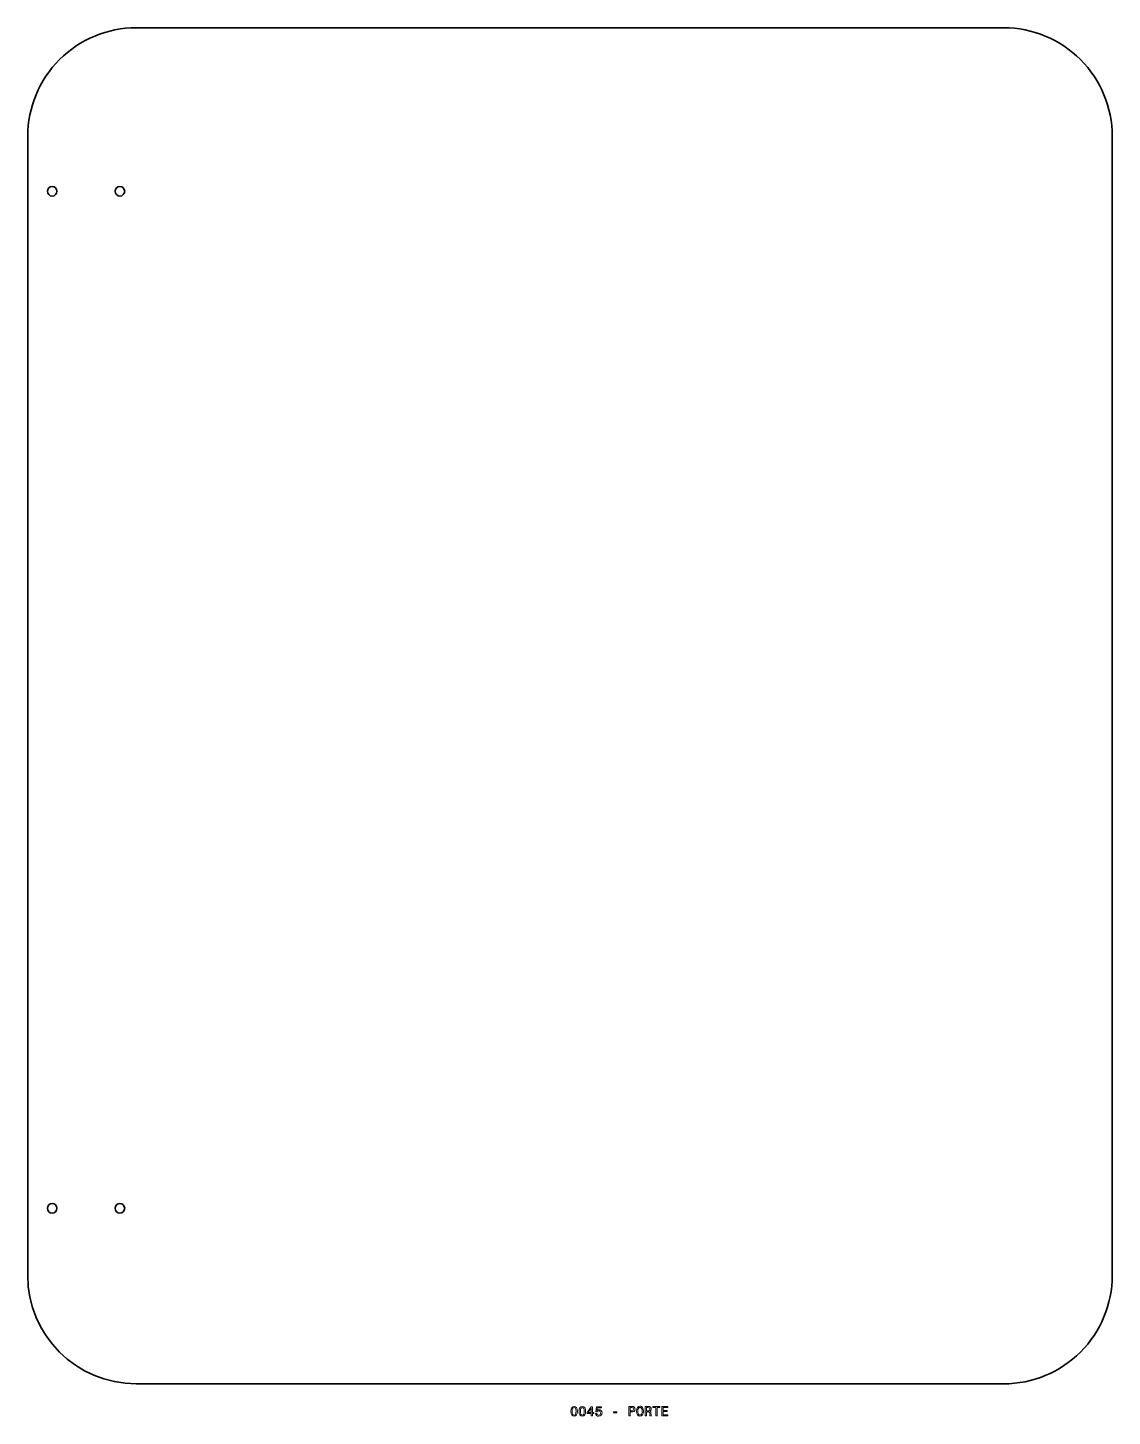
# Model space of a CAD drawing. Extents: x 394 to 794, y 159 to 670.
import ezdxf

# ---------------------------------------------------------------- set-up
doc = ezdxf.new("R2010")
doc.units = 0

msp = doc.modelspace()

# ---------------------------------------------------------------- linework, layer by layer
at = {"color": 7, "lineweight": 35}
for p, q in [((754.5, 670.5), (434.5, 670.5)), ((394.5, 210.5), (394.5, 630.5)), ((794.5, 630.5), (794.5, 210.5)), ((434.5, 170.5), (754.5, 170.5))]:
    msp.add_line(p, q, dxfattribs=at)
at = {"color": 7, "lineweight": 13}
for points in [[(594.802612, 160.353027), (594.878235, 159.561234), (595.115295, 158.996399), (595.49353, 158.653458), (596.018005, 158.542511), (596.537476, 158.653458), (596.91571, 158.996399), (597.147705, 159.561234), (597.228394, 160.353027), (597.147705, 161.139771), (597.05188, 161.452454), (596.91571, 161.709656), (596.537476, 162.052597), (596.018005, 162.168594), (595.49353, 162.052597), (595.115295, 161.704605), (594.878235, 161.139771)], [(595.286743, 160.353027), (595.327087, 160.963257), (595.453186, 161.402023), (595.680115, 161.659225), (596.018005, 161.75), (596.350891, 161.659225), (596.57782, 161.402023), (596.703918, 160.963257), (596.744263, 160.353027), (596.703918, 159.737747), (596.57782, 159.298996), (596.350891, 159.041794), (596.018005, 158.956055), (595.680115, 159.041794), (595.453186, 159.298996), (595.327087, 159.737747)], [(597.838623, 160.353027), (597.914246, 159.561234), (598.151306, 158.996399), (598.529541, 158.653458), (599.054016, 158.542511), (599.573486, 158.653458), (599.951721, 158.996399), (600.183716, 159.561234), (600.264404, 160.353027), (600.183716, 161.139771), (600.087891, 161.452454), (599.951721, 161.709656), (599.573486, 162.052597), (599.054016, 162.168594), (598.529541, 162.052597), (598.151306, 161.704605), (597.914246, 161.139771)], [(598.322754, 160.353027), (598.363098, 160.963257), (598.489197, 161.402023), (598.716125, 161.659225), (599.054016, 161.75), (599.386902, 161.659225), (599.613831, 161.402023), (599.739929, 160.963257), (599.780273, 160.353027), (599.739929, 159.737747), (599.613831, 159.298996), (599.386902, 159.041794), (599.054016, 158.956055), (598.716125, 159.041794), (598.489197, 159.298996), (598.363098, 159.737747)], [(602.367432, 158.643372), (602.82135, 158.643372), (602.82135, 159.510803), (603.320618, 159.510803), (603.320618, 159.914261), (602.82135, 159.914261), (602.82135, 162.067719), (602.362366, 162.067719), (600.829224, 159.954605), (600.829224, 159.510803), (602.367432, 159.510803)], [(601.252869, 159.914261), (602.367432, 161.482712), (602.367432, 159.914261)], [(603.875366, 159.556198), (603.986328, 159.142654), (604.233459, 158.819885), (604.596558, 158.618149), (605.060547, 158.542511), (605.569885, 158.633286), (605.968323, 158.880402), (606.220459, 159.273773), (606.316284, 159.778091), (606.23053, 160.247116), (605.988464, 160.61528), (605.610229, 160.85231), (605.121033, 160.938034), (604.742798, 160.877518), (604.450317, 160.71109), (604.591492, 161.654175), (606.124634, 161.654175), (606.124634, 162.067719), (604.253601, 162.067719), (603.976196, 160.211823), (604.3797, 160.211823), (604.67218, 160.448853), (605.04541, 160.534576), (605.368164, 160.479111), (605.615295, 160.317719), (605.771606, 160.070602), (605.827087, 159.752884), (605.771606, 159.435165), (605.610229, 159.188034), (605.363098, 159.031693), (605.04541, 158.976227), (604.778076, 159.01152), (604.57135, 159.127518), (604.420044, 159.309082), (604.34436, 159.556198)], [(610.587891, 159.798264), (611.80835, 159.798264), (611.80835, 160.196686), (610.587891, 160.196686)], [(616.206055, 158.643372), (616.670044, 158.643372), (616.670044, 160.121033), (617.184448, 160.121033), (617.703918, 160.146255), (618.117432, 160.322769), (618.384705, 160.66571), (618.475525, 161.13472), (618.404907, 161.568451), (618.203186, 161.886169), (617.8703, 162.077805), (617.416443, 162.143372), (616.206055, 162.143372)], [(617.290344, 161.714691), (617.592957, 161.684433), (617.814819, 161.588623), (617.945984, 161.412109), (617.991333, 161.13472), (617.940918, 160.842224), (617.804749, 160.66571), (617.572754, 160.574921), (617.255066, 160.549713), (616.670044, 160.549713), (616.670044, 161.714691)], [(619.010071, 160.393372), (619.100891, 159.606628), (619.363098, 159.026657), (619.771606, 158.668594), (620.306213, 158.547546), (620.835754, 158.668594), (621.249268, 159.026657), (621.50647, 159.606628), (621.602295, 160.393372), (621.50647, 161.175079), (621.395508, 161.492798), (621.249268, 161.755035), (620.835754, 162.113113), (620.583557, 162.203888), (620.306213, 162.239197), (619.766602, 162.113113), (619.358093, 161.760086), (619.100891, 161.180115)], [(619.494263, 160.393372), (619.549683, 161.003601), (619.716125, 161.452454), (619.973328, 161.724777), (620.306213, 161.820602), (620.634033, 161.724777), (620.891235, 161.447403), (621.057617, 160.998566), (621.118164, 160.393372), (621.057617, 159.783142), (620.891235, 159.33429), (620.634033, 159.061966), (620.306213, 158.971176), (619.973328, 159.061966), (619.716125, 159.33429), (619.549683, 159.778091)], [(622.21759, 158.643372), (622.686584, 158.643372), (622.686584, 160.121033), (623.16571, 160.121033), (623.518738, 160.105911), (623.740662, 160.035309), (623.861694, 159.868881), (623.912109, 159.57132), (623.937317, 159.117432), (623.96759, 158.819885), (624.028076, 158.643372), (624.557617, 158.643372), (624.557617, 158.739197), (624.44165, 158.880402), (624.401306, 159.142654), (624.365967, 159.707489), (624.280273, 160.126083), (624.164246, 160.257202), (623.982727, 160.353027), (624.184448, 160.479111), (624.325623, 160.655624), (624.416443, 160.877518), (624.446655, 161.144806), (624.376099, 161.568451), (624.174377, 161.886169), (623.841492, 162.077805), (623.387634, 162.143372), (622.21759, 162.143372)], [(623.25647, 161.714691), (623.564148, 161.684433), (623.781006, 161.588623), (623.917175, 161.412109), (623.962524, 161.13472), (623.912109, 160.842224), (623.77594, 160.66571), (623.543945, 160.574921), (623.226196, 160.549713), (622.686584, 160.549713), (622.686584, 161.714691)], [(626.14624, 158.643372), (626.610229, 158.643372), (626.610229, 161.719742), (627.669312, 161.719742), (627.669312, 162.143372), (625.082153, 162.143372), (625.082153, 161.719742), (626.14624, 161.719742)], [(628.355164, 158.643372), (630.574219, 158.643372), (630.574219, 159.067001), (628.819153, 159.067001), (628.819153, 160.252167), (630.382568, 160.252167), (630.382568, 160.670746), (628.819153, 160.670746), (628.819153, 161.719742), (630.533875, 161.719742), (630.533875, 162.143372), (628.355164, 162.143372)]]:
    msp.add_lwpolyline(points, close=True, dxfattribs=at)
at = {"color": 7, "lineweight": 35}
for centre in [(403.5, 610.200012), (428.5, 610.200012), (403.5, 235.199997), (428.5, 235.199997)]:
    msp.add_circle(centre, 1.75, dxfattribs=at)
for centre, start, end in [((434.5, 630.5), 90.000003, 180.000005), ((754.5, 630.5), 0, 90.000003), ((434.5, 210.5), 180.000005, 269.999997), ((754.5, 210.5), 269.999997, 360)]:
    msp.add_arc(centre, 40, start, end, dxfattribs=at)

doc.saveas('drawing.dxf')
